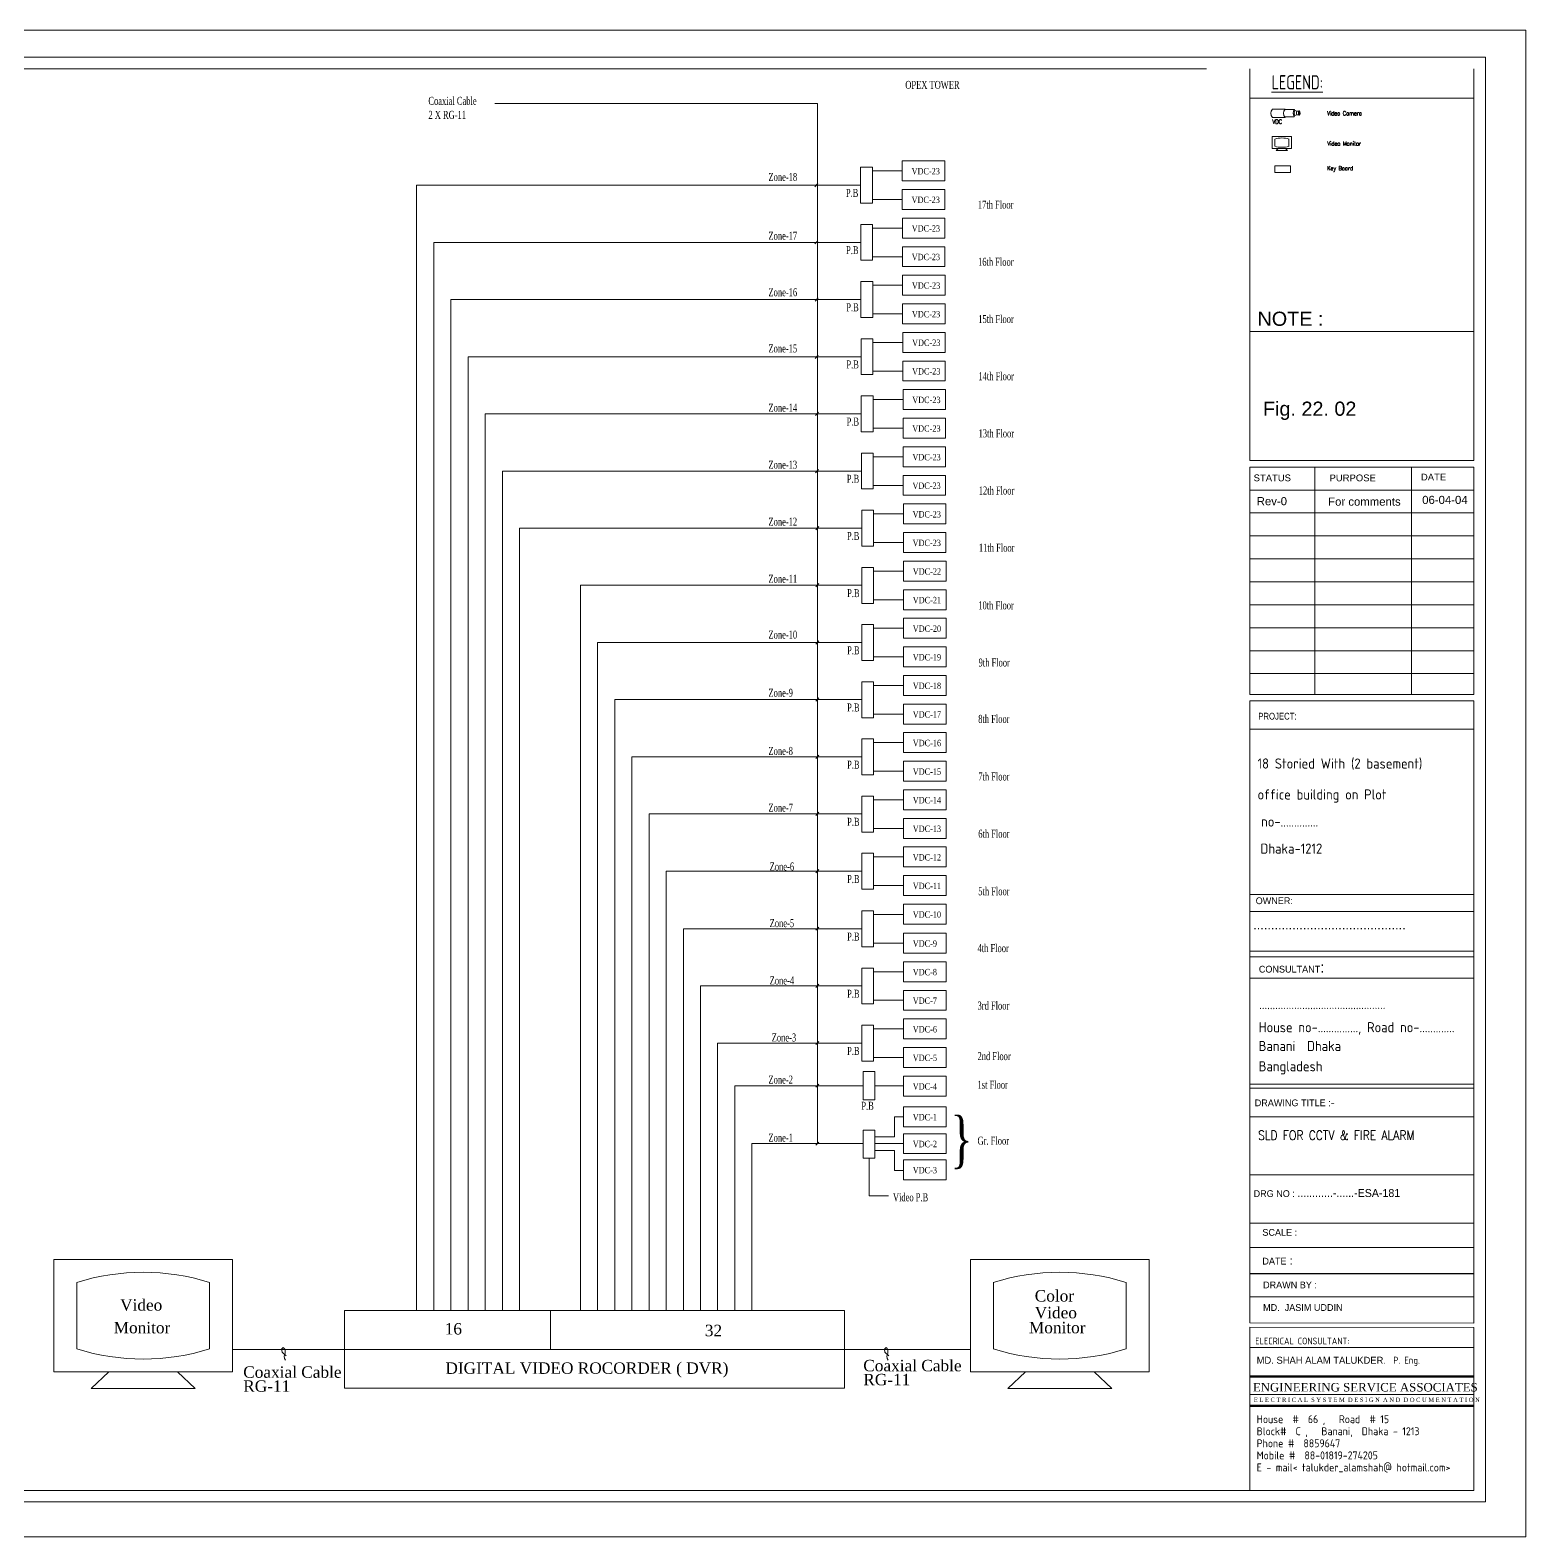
# Model space of a CAD drawing. Extents: x -101934 to -60251, y 103833 to 130188.
# Drawn here: x -86412 to -60251, y 103833 to 130188 of the extents above; entities that cross this region are included whole.
import ezdxf

# ---------------------------------------------------------------- set-up
doc = ezdxf.new("R2010")
doc.units = 0
doc.header["$LTSCALE"] = 250
doc.header["$MEASUREMENT"] = 0
doc.layers.get('DEFPOINTS').update_dxf_attribs({"linetype": 'CONTINUOUS'})
for name, color, linetype in [('ETEXT', 11, 'CONTINUOUS'), ('SYM', 11, 'CONTINUOUS'), ('TEXT', 7, 'CONTINUOUS'), ('TITLE', 6, 'CONTINUOUS')]:
    doc.layers.add(name, color=color, linetype=linetype)
doc.styles.add('24IN', font='isocp.shx', dxfattribs={"height": 24})
doc.styles.add('ATTR', font='times.ttf', dxfattribs={"width": 0.8, "height": 100})
doc.styles.add('SX', font='SIMPLEX.SHX')
doc.styles.add('TITEL', font='times.ttf', dxfattribs={"height": 0.5})

msp = doc.modelspace()

# ---------------------------------------------------------------- hatches: boundary and pattern name
at = {"layer": 'ETEXT', "lineweight": 13}
h = msp.add_hatch(dxfattribs=at)
h.set_pattern_fill('ANSI31', scale=12.860625, style=0)
h.set_pattern_definition([(45, (101866.5427, -28711.7602), (-1.136729393, 1.136729393), [])])
h.paths.add_polyline_path([(-64208, 128772, 0.617975), (-64219, 128772, 0.217708), (-64219, 128701, 0.617975), (-64208, 128701, 0.217708)])
h.paths.add_polyline_path([(-64213, 128704, -0.217708), (-64213, 128770, -0.217708)], flags=16)

# ---------------------------------------------------------------- linework, layer by layer
at = {"layer": 'DEFPOINTS', "color": 7, "lineweight": 13, "ltscale": 0.5}
msp.add_lwpolyline([(-98377, 103833), (-60251, 103833), (-60251, 130188), (-98377, 130188)], close=True, dxfattribs=at)
at = {"layer": 'ETEXT', "color": 7, "lineweight": 13}
for p, q in [((-64684, 128808), (-64463, 128808)), ((-64463, 128660), (-64684, 128660)), ((-64304, 128674), (-64472, 128674)), ((-64470, 128800), (-64304, 128800)), ((-64304, 128800), (-64290, 128779)), ((-64304, 128674), (-64290, 128694)), ((-64290, 128779), (-64258, 128770)), ((-64290, 128694), (-64258, 128704)), ((-64258, 128770), (-64220, 128770)), ((-64258, 128704), (-64220, 128704))]:
    msp.add_line(p, q, dxfattribs=at)
for points in [[(-64463, 128808), (-64463, 128808), (-64460, 128800)], [(-64463, 128660), (-64463, 128660), (-64458, 128674)]]:
    msp.add_lwpolyline(points, dxfattribs=at)
msp.add_lwpolyline([(-64208, 128701, 0.217708), (-64208, 128772, 0.617975), (-64219, 128772, 0.217708), (-64219, 128701, 0.617975)], format="xyb", close=True, dxfattribs=at)
for centre, radius, start, end in [((-64596, 128734), 115, 139.8734, 220.1266), ((-64375, 128734), 115, 139.8734, 220.1266), ((-64204, 128737), 118, 147.949, 212.051), ((-64204, 128737), 118, 147.949, 212.051), ((-64222, 128737), 80.1, 147.949, 212.051), ((-64185, 128737), 80.1, 155.4358, 204.5642), ((-64141, 128737), 80.1, 155.4358, 204.5642), ((-64286, 128737), 80.1, 335.4358, 24.5642)]:
    msp.add_arc(centre, radius, start, end, dxfattribs=at)
at = {"layer": 'SYM', "color": 7, "lineweight": 13}
for p, q in [((-78283, 128902), (-72642, 128902)), ((-72642, 110711), (-72642, 128902)), ((-64643, 128158), (-64643, 128282)), ((-64583, 128115), (-64616, 128084)), ((-64616, 128084), (-64421, 128084)), ((-64454, 128115), (-64421, 128084)), ((-64394, 128282), (-64394, 128158)), ((-71157, 127725), (-71681, 127725)), ((-79652, 127476), (-79652, 107790)), ((-71886, 127476), (-79652, 127476)), ((-72689, 127448), (-72637, 127504)), ((-71157, 127225), (-71677, 127225)), ((-72686, 126448), (-72634, 126504)), ((-71154, 126725), (-71678, 126725)), ((-79352, 126476), (-79352, 107790)), ((-71883, 126476), (-79352, 126476)), ((-71154, 126225), (-71674, 126225)), ((-71151, 125725), (-71675, 125725)), ((-79052, 125476), (-79052, 107790)), ((-71880, 125476), (-79052, 125476)), ((-72683, 125448), (-72631, 125504)), ((-71151, 125225), (-71671, 125225)), ((-71148, 124725), (-71672, 124725)), ((-78752, 124476), (-78752, 107790)), ((-71877, 124476), (-78752, 124476)), ((-72680, 124447), (-72628, 124504)), ((-71148, 124225), (-71668, 124225)), ((-71145, 123725), (-71669, 123725)), ((-78452, 123476), (-78452, 107790)), ((-71874, 123476), (-78452, 123476)), ((-72677, 123447), (-72625, 123504)), ((-71145, 123225), (-71665, 123225)), ((-71142, 122725), (-71666, 122725)), ((-78152, 122476), (-78152, 107790)), ((-71871, 122476), (-78152, 122476)), ((-72674, 122447), (-72622, 122504)), ((-71142, 122225), (-71662, 122225)), ((-72671, 121447), (-72619, 121504)), ((-71139, 121725), (-71663, 121725)), ((-77852, 121476), (-77852, 107790)), ((-71868, 121476), (-77852, 121476)), ((-71139, 121225), (-71659, 121225)), ((-71136, 120725), (-71660, 120725)), ((-76787, 120478), (-76787, 107790)), ((-71865, 120478), (-76787, 120478)), ((-72668, 120450), (-72616, 120507)), ((-71136, 120225), (-71656, 120225)), ((-71136, 119725), (-71660, 119725)), ((-76487, 119478), (-76487, 107790)), ((-71865, 119478), (-76487, 119478)), ((-72668, 119450), (-72616, 119507)), ((-71136, 119225), (-71656, 119225)), ((-71136, 118725), (-71660, 118725)), ((-76187, 118478), (-76187, 107790)), ((-71865, 118478), (-76187, 118478)), ((-72668, 118450), (-72616, 118507)), ((-71136, 118225), (-71656, 118225)), ((-71136, 117725), (-71660, 117725)), ((-75887, 117478), (-75887, 107790)), ((-71865, 117478), (-75887, 117478)), ((-72668, 117450), (-72616, 117507)), ((-71136, 117225), (-71656, 117225)), ((-72668, 116450), (-72616, 116507)), ((-71136, 116725), (-71660, 116725)), ((-75587, 116478), (-75587, 107790)), ((-71865, 116478), (-75587, 116478)), ((-71136, 116225), (-71656, 116225)), ((-71136, 115725), (-71660, 115725)), ((-75287, 115478), (-75287, 107790)), ((-71865, 115478), (-75287, 115478)), ((-72668, 115450), (-72616, 115507)), ((-71136, 115225), (-71656, 115225)), ((-71136, 114718), (-71660, 114718)), ((-74987, 114471), (-74987, 107790)), ((-71865, 114471), (-74987, 114471)), ((-72668, 114443), (-72616, 114499)), ((-71136, 114218), (-71656, 114218)), ((-71136, 113718), (-71660, 113718)), ((-74687, 113471), (-74687, 107790)), ((-71865, 113471), (-74687, 113471)), ((-72668, 113443), (-72616, 113499)), ((-71136, 113218), (-71656, 113218)), ((-71136, 112718), (-71660, 112718)), ((-71865, 112471), (-74390, 112471)), ((-74390, 107790), (-74390, 112471)), ((-72668, 112443), (-72616, 112499)), ((-71136, 112218), (-71656, 112218)), ((-72668, 111697), (-72616, 111753)), ((-74087, 111725), (-74087, 107790)), ((-71842, 111725), (-74087, 111725)), ((-71136, 111725), (-71637, 111725)), ((-71294, 110828), (-71294, 111180)), ((-71136, 111180), (-71294, 111180)), ((-73787, 110711), (-73787, 107790)), ((-71840, 110711), (-73787, 110711)), ((-73787, 110711), (-73787, 107790)), ((-72668, 110683), (-72616, 110739)), ((-71635, 110828), (-71294, 110828)), ((-71136, 110711), (-71635, 110711)), ((-71738, 110457), (-71738, 109797)), ((-71635, 110594), (-71294, 110594)), ((-71294, 110594), (-71294, 110241)), ((-71136, 110241), (-71294, 110241)), ((-71738, 109797), (-71396, 109797)), ((-85595, 107120), (-85595, 108284)), ((-83273, 108284), (-83273, 107120)), ((-69565, 107120), (-69565, 108284)), ((-67242, 108284), (-67242, 107120)), ((-80915, 107790), (-72170, 107790)), ((-80915, 106432), (-80915, 107790)), ((-77313, 107111), (-77313, 107790)), ((-72170, 107790), (-72170, 106432)), ((-80915, 107111), (-82873, 107111)), ((-72170, 107111), (-80915, 107111)), ((-69965, 107111), (-72170, 107111)), ((-85034, 106720), (-85344, 106431)), ((-83834, 106720), (-83524, 106431)), ((-69004, 106720), (-69313, 106431)), ((-67804, 106720), (-67494, 106431)), ((-85344, 106431), (-83524, 106431)), ((-72170, 106432), (-80915, 106432)), ((-69313, 106431), (-67494, 106431))]:
    msp.add_line(p, q, dxfattribs=at)
for points in [[(-64686, 128325), (-64351, 128325), (-64351, 128115), (-64686, 128115)], [(-71157, 127900), (-70414, 127900), (-70414, 127551), (-71157, 127551)], [(-71886, 127790), (-71681, 127790), (-71681, 127162), (-71886, 127162)], [(-64639, 127814), (-64365, 127814), (-64365, 127699), (-64639, 127699)], [(-71157, 127400), (-70414, 127400), (-70414, 127051), (-71157, 127051)], [(-71883, 126790), (-71678, 126790), (-71678, 126162), (-71883, 126162)], [(-71154, 126900), (-70411, 126900), (-70411, 126551), (-71154, 126551)], [(-71154, 126400), (-70411, 126400), (-70411, 126051), (-71154, 126051)], [(-71880, 125790), (-71675, 125790), (-71675, 125162), (-71880, 125162)], [(-71151, 125900), (-70408, 125900), (-70408, 125551), (-71151, 125551)], [(-71151, 125400), (-70408, 125400), (-70408, 125051), (-71151, 125051)], [(-71877, 124790), (-71672, 124790), (-71672, 124162), (-71877, 124162)], [(-71148, 124900), (-70405, 124900), (-70405, 124551), (-71148, 124551)], [(-71148, 124400), (-70405, 124400), (-70405, 124051), (-71148, 124051)], [(-71145, 123900), (-70402, 123900), (-70402, 123551), (-71145, 123551)], [(-71874, 123790), (-71669, 123790), (-71669, 123162), (-71874, 123162)], [(-71145, 123400), (-70402, 123400), (-70402, 123051), (-71145, 123051)], [(-71142, 122900), (-70399, 122900), (-70399, 122551), (-71142, 122551)], [(-71871, 122790), (-71666, 122790), (-71666, 122162), (-71871, 122162)], [(-71142, 122400), (-70399, 122400), (-70399, 122051), (-71142, 122051)], [(-71868, 121790), (-71663, 121790), (-71663, 121162), (-71868, 121162)], [(-71139, 121900), (-70396, 121900), (-70396, 121551), (-71139, 121551)], [(-71139, 121400), (-70396, 121400), (-70396, 121051), (-71139, 121051)], [(-71865, 120789), (-71660, 120789), (-71660, 120161), (-71865, 120161)], [(-71136, 120900), (-70393, 120900), (-70393, 120550), (-71136, 120550)], [(-71136, 120400), (-70393, 120400), (-70393, 120050), (-71136, 120050)], [(-71865, 119789), (-71660, 119789), (-71660, 119161), (-71865, 119161)], [(-71136, 119900), (-70393, 119900), (-70393, 119550), (-71136, 119550)], [(-71136, 119400), (-70393, 119400), (-70393, 119050), (-71136, 119050)], [(-71136, 118900), (-70393, 118900), (-70393, 118550), (-71136, 118550)], [(-71865, 118789), (-71660, 118789), (-71660, 118161), (-71865, 118161)], [(-71136, 118400), (-70393, 118400), (-70393, 118050), (-71136, 118050)], [(-71136, 117900), (-70393, 117900), (-70393, 117550), (-71136, 117550)], [(-71865, 117789), (-71660, 117789), (-71660, 117161), (-71865, 117161)], [(-71136, 117400), (-70393, 117400), (-70393, 117050), (-71136, 117050)], [(-71865, 116789), (-71660, 116789), (-71660, 116161), (-71865, 116161)], [(-71136, 116900), (-70393, 116900), (-70393, 116550), (-71136, 116550)], [(-71136, 116400), (-70393, 116400), (-70393, 116050), (-71136, 116050)], [(-71865, 115789), (-71660, 115789), (-71660, 115161), (-71865, 115161)], [(-71136, 115900), (-70393, 115900), (-70393, 115550), (-71136, 115550)], [(-71136, 115400), (-70393, 115400), (-70393, 115050), (-71136, 115050)], [(-71865, 114782), (-71660, 114782), (-71660, 114154), (-71865, 114154)], [(-71136, 114900), (-70393, 114900), (-70393, 114550), (-71136, 114550)], [(-71136, 114392), (-70393, 114392), (-70393, 114043), (-71136, 114043)], [(-71136, 113892), (-70393, 113892), (-70393, 113543), (-71136, 113543)], [(-71865, 113782), (-71660, 113782), (-71660, 113154), (-71865, 113154)], [(-71136, 113392), (-70393, 113392), (-70393, 113043), (-71136, 113043)], [(-71136, 112892), (-70393, 112892), (-70393, 112543), (-71136, 112543)], [(-71865, 112782), (-71660, 112782), (-71660, 112154), (-71865, 112154)], [(-71136, 112392), (-70393, 112392), (-70393, 112043), (-71136, 112043)], [(-71842, 111971), (-71637, 111971), (-71637, 111479), (-71842, 111479)], [(-71136, 111892), (-70393, 111892), (-70393, 111543), (-71136, 111543)], [(-71136, 111355), (-70393, 111355), (-70393, 111006), (-71136, 111006)], [(-71840, 110949), (-71635, 110949), (-71635, 110457), (-71840, 110457)], [(-71136, 110885), (-70393, 110885), (-70393, 110536), (-71136, 110536)], [(-71136, 110428), (-70393, 110428), (-70393, 110079), (-71136, 110079)], [(-85995, 108684), (-82873, 108684), (-82873, 106720), (-85995, 106720)], [(-69965, 108684), (-66842, 108684), (-66842, 106720), (-69965, 106720)]]:
    msp.add_lwpolyline(points, close=True, dxfattribs=at)
for points in [[(-81934, 107000), (-82005, 107065), (-82013, 107115), (-81984, 107144), (-81951, 107111), (-81951, 107045), (-81968, 106993), (-81965, 106954), (-81947, 106921)], [(-71391, 107000), (-71463, 107065), (-71470, 107115), (-71442, 107144), (-71409, 107111), (-71409, 107045), (-71426, 106993), (-71423, 106954), (-71404, 106921)]]:
    msp.add_lwpolyline(points, dxfattribs=at)
for centre, radius, start, end in [((-64518, 127884), 418, 72.6588, 107.3412), ((-64518, 128556), 418, 252.6588, 287.3412), ((-84434, 104565), 3896, 72.6588, 107.3412), ((-68404, 104565), 3896, 72.6588, 107.3412), ((-84434, 110839), 3896, 252.6588, 287.3412), ((-68404, 110839), 3896, 252.6588, 287.3412)]:
    msp.add_arc(centre, radius, start, end, dxfattribs=at)
at = {"layer": 'TITLE', "color": 7, "linetype": 'ByBlock', "lineweight": 13}
for p, q in [((-65836, 129513), (-101934, 129513)), ((-65081, 128998), (-61159, 128998)), ((-65081, 124917), (-61159, 124917)), ((-63941, 122545), (-63941, 118568)), ((-62252, 122545), (-62252, 118568)), ((-65081, 122143), (-61159, 122143)), ((-65081, 121742), (-61159, 121742)), ((-65081, 121341), (-61159, 121341)), ((-65081, 120939), (-61159, 120939)), ((-65081, 120538), (-61159, 120538)), ((-65081, 120136), (-61159, 120136)), ((-65081, 119735), (-61159, 119735)), ((-65081, 119333), (-61159, 119333)), ((-65081, 118932), (-61159, 118932)), ((-65081, 117958), (-61159, 117958)), ((-65081, 115066), (-61159, 115066)), ((-65081, 112744), (-65081, 115066)), ((-61159, 115066), (-61159, 112744)), ((-65081, 114773), (-61159, 114773)), ((-61159, 114078), (-65081, 114078)), ((-65081, 113978), (-61159, 113978)), ((-65081, 113605), (-61159, 113605)), ((-65081, 111749), (-65081, 112643)), ((-61159, 112643), (-61159, 111749)), ((-61159, 111749), (-65081, 111749)), ((-65081, 111679), (-61159, 111679)), ((-65081, 111182), (-61159, 111182)), ((-65081, 110168), (-61159, 110168)), ((-65081, 109318), (-61159, 109318)), ((-65081, 108893), (-61159, 108893)), ((-65081, 108893), (-62101, 108893)), ((-64184, 108439), (-61159, 108439)), ((-65081, 108030), (-61159, 108030)), ((-65081, 107146), (-61159, 107146)), ((-65081, 106638), (-61159, 106638)), ((-97257, 104646), (-61159, 104646))]:
    msp.add_line(p, q, dxfattribs=at)
at = {"layer": 'TITLE', "color": 7, "lineweight": 13}
for p, q in [((-65081, 106647), (-61159, 106647)), ((-65081, 106640), (-61159, 106640)), ((-65081, 106634), (-61159, 106634)), ((-65081, 106625), (-61159, 106625)), ((-65081, 106326), (-61159, 106326)), ((-65081, 106322), (-61159, 106322)), ((-65081, 106134), (-61159, 106134)), ((-65081, 106127), (-61159, 106127)), ((-65081, 106122), (-61159, 106122)), ((-65081, 106113), (-61159, 106113))]:
    msp.add_line(p, q, dxfattribs=at)
at = {"layer": 'TITLE', "color": 7, "linetype": 'ByBlock', "lineweight": 13}
for points in [[(-97458, 129712), (-60958, 129712), (-60958, 104445), (-97458, 104445)], [(-61159, 122545), (-61159, 118568), (-65081, 118568), (-65081, 122545)], [(-61159, 108439), (-65081, 108439), (-65081, 118454), (-61159, 118454)], [(-61159, 107571), (-61159, 108436), (-65081, 108436), (-65081, 107577)]]:
    msp.add_lwpolyline(points, close=True, dxfattribs=at)
for points in [[(-65081, 129511), (-65081, 122658), (-61159, 122658), (-61159, 129511)], [(-61159, 104646), (-61159, 107493), (-65081, 107500), (-65081, 104646)]]:
    msp.add_lwpolyline(points, dxfattribs=at)

# ---------------------------------------------------------------- texts
at = {"layer": 'TEXT', "color": 7, "lineweight": 13, "style": 'ATTR', "width": 0.7}
for s, height, p in [('OPEX TOWER', 140, (-71105, 129160)), ('Coaxial Cable', 140, (-79446, 128881)), ('2 X RG-11', 140, (-79446, 128636)), ('Zone-18', 140, (-73498, 127549)), ('VDC-23', 112, (-70995, 127664)), ('P.B', 140, (-72144, 127270)), ('VDC-23', 112, (-70995, 127164)), ('17th Floor', 140, (-69835, 127065)), ('VDC-23', 112, (-70992, 126664)), ('Zone-17', 140, (-73498, 126521)), ('P.B', 140, (-72141, 126270)), ('VDC-23', 112, (-70992, 126164)), ('16th Floor', 140, (-69832, 126065)), ('VDC-23', 112, (-70989, 125664)), ('Zone-16', 140, (-73498, 125534)), ('P.B', 140, (-72138, 125270)), ('VDC-23', 112, (-70989, 125164)), ('15th Floor', 140, (-69829, 125065)), ('Zone-15', 140, (-73498, 124551)), ('VDC-23', 112, (-70986, 124664)), ('P.B', 140, (-72135, 124270)), ('VDC-23', 112, (-70986, 124164)), ('14th Floor', 140, (-69826, 124065)), ('Zone-14', 140, (-73498, 123514)), ('VDC-23', 112, (-70983, 123664)), ('P.B', 140, (-72132, 123270)), ('VDC-23', 112, (-70983, 123164)), ('13th Floor', 140, (-69823, 123065)), ('Zone-13', 140, (-73498, 122517)), ('VDC-23', 112, (-70980, 122663)), ('P.B', 140, (-72129, 122270)), ('VDC-23', 112, (-70980, 122163)), ('12th Floor', 140, (-69820, 122065)), ('VDC-23', 112, (-70977, 121663)), ('Zone-12', 140, (-73498, 121520)), ('P.B', 140, (-72126, 121270)), ('VDC-23', 112, (-70977, 121163)), ('11th Floor', 140, (-69817, 121065)), ('VDC-22', 112, (-70974, 120663)), ('Zone-11', 140, (-73498, 120521)), ('P.B', 140, (-72123, 120270)), ('VDC-21', 112, (-70974, 120163)), ('10th Floor', 140, (-69828, 120057)), ('Zone-10', 140, (-73498, 119545)), ('VDC-20', 112, (-70974, 119663)), ('P.B', 140, (-72123, 119270)), ('VDC-19', 112, (-70974, 119163)), ('9th Floor', 140, (-69823, 119057)), ('Zone-9', 140, (-73498, 118527)), ('VDC-18', 112, (-70974, 118663)), ('P.B', 140, (-72123, 118270)), ('VDC-17', 112, (-70974, 118163)), ('8th Floor', 140, (-69829, 118070)), ('Zone-8', 140, (-73498, 117510)), ('VDC-16', 112, (-70974, 117663)), ('P.B', 140, (-72123, 117270)), ('VDC-15', 112, (-70974, 117163)), ('7th Floor', 140, (-69828, 117063)), ('VDC-14', 112, (-70974, 116663)), ('Zone-7', 140, (-73498, 116518)), ('P.B', 140, (-72123, 116270)), ('VDC-13', 112, (-70974, 116163)), ('6th Floor', 140, (-69828, 116062)), ('VDC-12', 112, (-70974, 115663)), ('Zone-6', 140, (-73477, 115489)), ('P.B', 140, (-72123, 115270)), ('VDC-11', 112, (-70974, 115163)), ('5th Floor', 140, (-69828, 115056)), ('VDC-10', 112, (-70974, 114663)), ('Zone-5', 140, (-73477, 114498)), ('P.B', 140, (-72123, 114263)), ('VDC-9', 112, (-70974, 114156)), ('4th Floor', 140, (-69841, 114061)), ('Zone-4', 140, (-73477, 113495)), ('VDC-8', 112, (-70974, 113656)), ('P.B', 140, (-72123, 113263)), ('VDC-7', 112, (-70974, 113156)), ('3rd Floor', 140, (-69841, 113056)), ('Zone-3', 140, (-73441, 112498)), ('VDC-6', 112, (-70974, 112656)), ('P.B', 140, (-72123, 112263)), ('2nd Floor', 140, (-69841, 112172)), ('VDC-5', 112, (-70974, 112156)), ('Zone-2', 140, (-73498, 111761)), ('VDC-4', 112, (-70974, 111656)), ('1st Floor', 140, (-69841, 111672)), ('P.B', 140, (-71874, 111303)), ('VDC-1', 112, (-70974, 111118)), ('}', 756, (-70314, 110419)), ('Zone-1', 140, (-73498, 110746)), ('VDC-2', 112, (-70974, 110649)), ('Gr. Floor', 140, (-69841, 110693)), ('VDC-3', 112, (-70974, 110192)), ('Video P.B', 140, (-71321, 109703))]:
    msp.add_text(s, height=height, dxfattribs=at).set_placement(p)
at = {"layer": 'TEXT', "color": 7, "lineweight": 13, "style": 'ATTR'}
for s, p in [('Color', (-68841, 107949)), ('Video', (-84839, 107790)), ('Video', (-68841, 107656)), ('Monitor', (-84951, 107393)), ('16', (-79161, 107373)), ('32', (-74611, 107343)), ('Monitor', (-68943, 107394)), ('Coaxial Cable', (-82685, 106616)), ('DIGITAL VIDEO ROCORDER ( DVR)', (-79149, 106685)), ('Coaxial Cable', (-71840, 106729)), ('RG-11', (-82685, 106371)), ('RG-11', (-71840, 106484))]:
    msp.add_text(s, height=200, dxfattribs=at).set_placement(p)
at = {"layer": 'TITLE', "color": 7, "lineweight": 13}
for s, height, style, width, p in [('%%ULEGEND:', 247.4, '24IN', 0.8, (-64697, 129152)), ('VDC', 72.3, 'SX', 0.9, (-64683, 128551)), ('Video Camera', 72.34, 'SX', 0.9, (-63726, 128697)), ('Video Monitor', 72.34, 'SX', 0.9, (-63725, 128168)), ('Key Board', 72.3, 'SX', 0.9, (-63725, 127736)), ('SLD FOR CCTV & FIRE ALARM', 161.59, 'SX', 0.85, (-64936, 110777))]:
    msp.add_text(s, height=height, dxfattribs=dict(at, style=style, width=width)).set_placement(p)
for s, height, style, p in [('18 Storied With (2 basement) ', 177.64, '24IN', (-64944, 117271)), ('office building on Plot', 177.64, '24IN', (-64944, 116730)), (' no-..............', 177.64, '24IN', (-64982, 116256)), ('Dhaka-1212', 177.6, '24IN', (-64893, 115783)), ('...............................................', 177.64, '24IN', (-64917, 113063)), ('House no-..............., Road no-.............', 177.64, '24IN', (-64924, 112659)), ('Banani  Dhaka', 177.64, '24IN', (-64924, 112330)), ('Bangladesh', 177.6, '24IN', (-64924, 111976)), ('ENGINEERING SERVICE ASSOCIATES', 148.8, 'TITEL', (-65026, 106376)), ('E L E C T R I C A L  S Y S T E M  D E S I G N  A N D  D O C U M E N T A T I O N', 74.12, 'TITEL', (-65009, 106193))]:
    msp.add_text(s, height=height, dxfattribs=dict(at, style=style)).set_placement(p)
at = {"layer": 'TITLE', "color": 7, "lineweight": 13, "attachment_point": 1, "style": '24IN'}
for s, insert, char_height in [('{\\fArial|b0|i0|c0|p34;NOTE :}', (-64944, 125263), 247.41), ('{\\fArial|b0|i0|c0|p34; Fig. 22. 02}', (-64944, 123690), 247.41), ('{\\fArial|b0|i0|c0|p34;STATUS}', (-65012, 122415), 118.42), ('{\\fArial|b0|i0|c0|p34;PURPOSE}', (-63684, 122415), 118.42), ('{\\fArial|b0|i0|c0|p34;DATE}', (-62086, 122429), 118.42), ('{\\fArial|b0|i0|c0|p34;Rev-0}', (-64958, 122020), 142.11), ('{\\fArial|b0|i0|c0|p34;06-04-04}', (-62064, 122042), 142.11), ('{\\fArial|b0|i0|c0|p34;For comments}', (-63709, 122012), 142.11), ('{\\fTechnicLite|b0|i0|c2|p2;PROJECT:}', (-64932, 118247), 118.42), ('{\\fFutura Lt BT|b0|i0|c0|p34;\\C3; OWNER:\\P\\P\\H1.41x;...........................................}', (-65020, 115019), 118.42), ('{\\fFutura Lt BT|b0|i0|c0|p34;\\C3;CONSULTANT\\H1.567x;:\\H0.6382x;\\C154;}', (-64921, 113889), 118.42), ('{\\fFutura Lt BT|b0|i0|c0|p34;\\C3;DRAWING TITLE :\\Fisocp.shx;-}', (-64993, 111484), 118.42), ('{\\fFutura Lt BT|b0|i0|c0|p34;\\C3;DRG NO :\\C154; \\H1.175x;............-......-ESA-181}', (-65013, 109917), 118.42), ('{\\fFutura Lt BT|b0|i0|c0|p34;\\C3;SCALE :}', (-64859, 109218), 118.42), ('{\\fFutura Lt BT|b0|i0|c0|p34;\\C3;DATE\\H1.19x; :\\C154;}', (-64859, 108738), 118.42), ('{\\fFUTURA LT BT|b0|i0|c0|p34;\\C3;DRAWN BY :\\P\\P\\C154;MD.  JASIM UDDIN}', (-64847, 108299), 118.42), ('{\\C3;ELECRICAL CONSULTANT:}', (-64985, 107318), 118.42), ('{\\fFUTURA LT BT|b0|i0|c0|p34;MD. SHAH ALAM TALUKDER}.  P. Eng.', (-64959, 106984), 122.7)]:
    msp.add_mtext(s, dxfattribs=dict(at, insert=insert, char_height=char_height))
at = {"layer": 'TITLE', "color": 7, "lineweight": 13, "insert": (-64959, 105961), "char_height": 139.17, "attachment_point": 1, "line_spacing_factor": 0.909184, "style": '24IN'}
msp.add_mtext('{\\Fisocp3.shx|c1;House  }#{\\Fisocp3.shx|c1;  }66{\\Fisocp3.shx|c1; ,   Road  }#{\\Fisocp3.shx|c1; }15\\P{\\Fisocp3.shx|c1;Block}#{\\Fisocp3.shx|c1;  }C{\\Fisocp3.shx|c1; ,   Banani,  Dhaka - 1213\\PPhone\\Fisocp3.shx|c0; }#{\\Fisocp3.shx|c1;  }8859647\\PMobile #  88-01819-274205\\P{\\Fisocp3.shx|c1;E - mail}<{\\Fisocp3.shx|c1; }talukder_alamshah@ hotmail.com>', dxfattribs=at)

doc.saveas('drawing.dxf')
